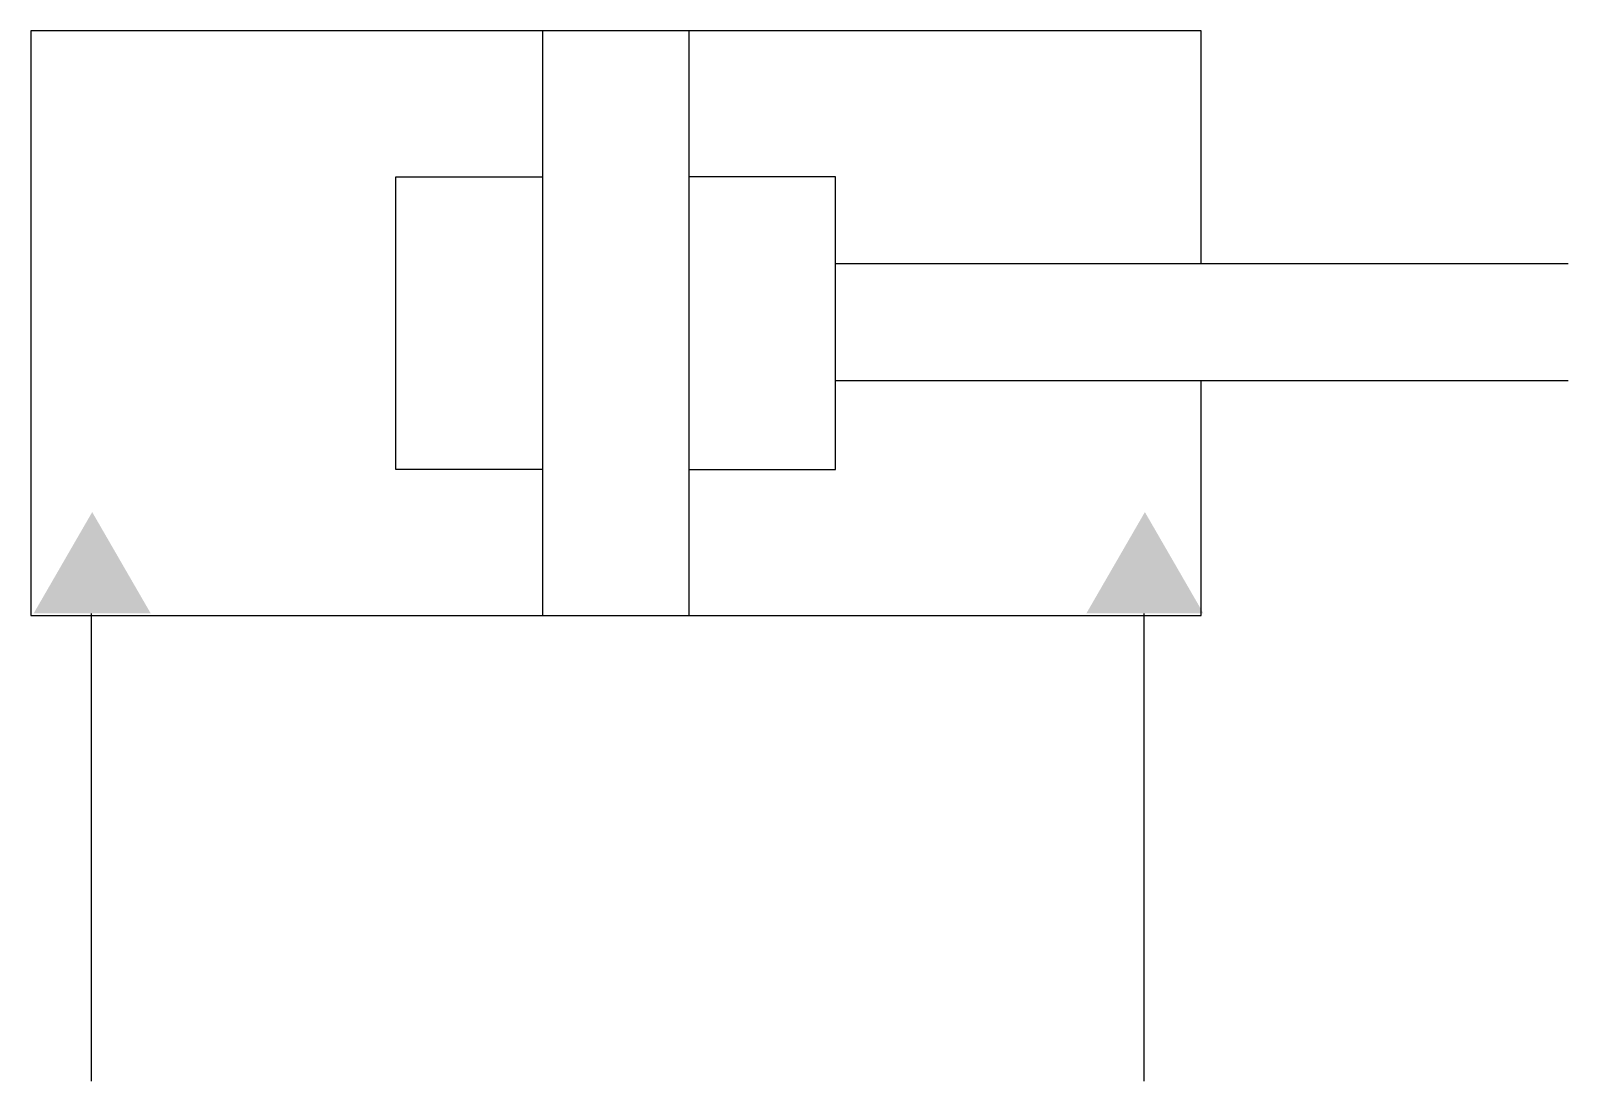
# Model space of a CAD drawing. Extents: x 351 to 377.3, y 611.8 to 629.7.
import ezdxf

# ---------------------------------------------------------------- set-up
doc = ezdxf.new("R2010")
doc.units = 0
doc.header["$LTSCALE"] = 5
doc.header["$MEASUREMENT"] = 0
doc.layers.add('11', color=1, linetype='CONTINUOUS')
doc.layers.add('12', color=2, linetype='CONTINUOUS')

msp = doc.modelspace()

# ---------------------------------------------------------------- linework, layer by layer
at = {"layer": '11'}
for p, q in [((371.008, 629.739), (351.008, 629.739)), ((351.008, 629.739), (351.008, 619.739)), ((359.752, 629.739), (359.752, 619.739)), ((362.252, 629.739), (362.252, 619.739)), ((371.008, 625.755), (371.008, 629.739)), ((357.247, 622.239), (357.247, 627.239)), ((357.247, 627.239), (359.752, 627.239)), ((364.763, 627.239), (362.252, 627.239)), ((364.763, 622.239), (364.763, 627.239)), ((377.283, 625.755), (364.763, 625.755)), ((377.283, 623.755), (364.763, 623.755)), ((371.008, 619.739), (371.008, 623.755)), ((359.752, 622.239), (357.247, 622.239)), ((362.252, 622.239), (364.763, 622.239)), ((351.008, 619.739), (371.008, 619.739)), ((352.038, 619.776), (352.038, 611.776)), ((370.028, 619.776), (370.028, 611.776))]:
    msp.add_line(p, q, dxfattribs=at)
at = {"layer": '12'}
for points in [[(353.058, 619.776), (352.058, 621.508), (351.058, 619.776)], [(371.048, 619.776), (370.048, 621.508), (369.048, 619.776)]]:
    msp.add_solid(points, dxfattribs=at)

doc.saveas('drawing.dxf')
